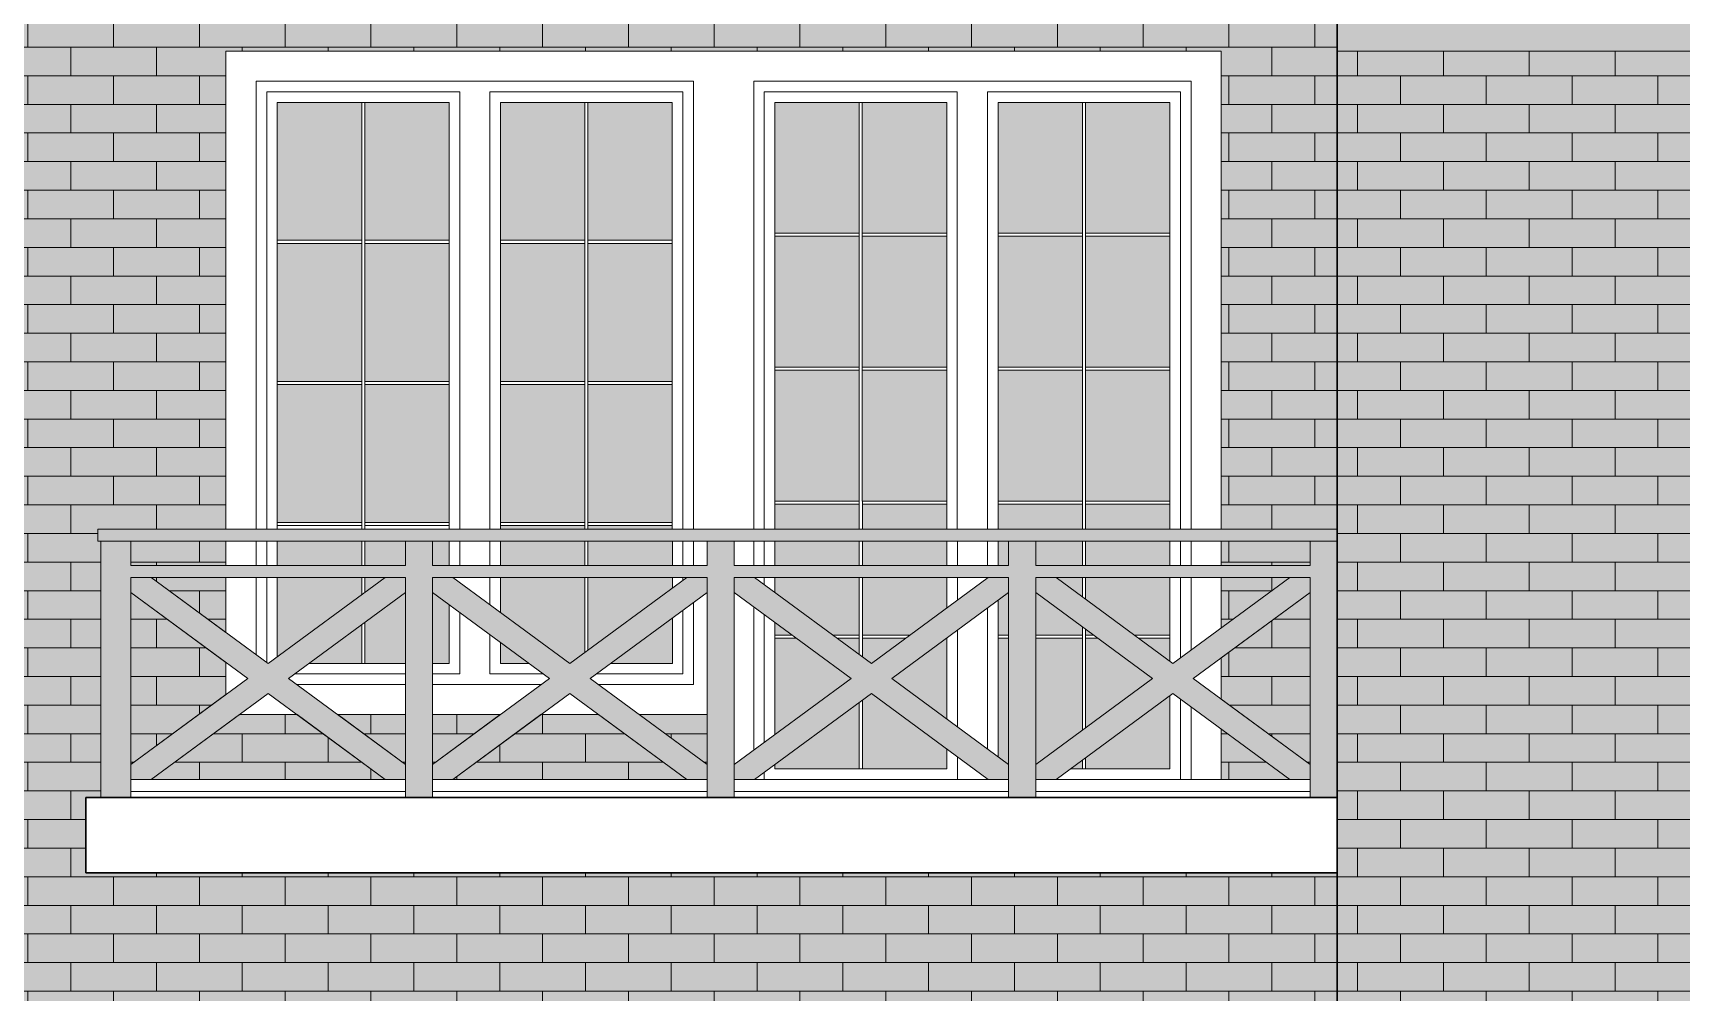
# Model space of a CAD drawing. Header units: millimetres. Extents: x -56498 to 234605, y -296269 to -29969.
# Drawn here: x 206834 to 212299, y -133061 to -129882 of the extents above; entities that cross this region are included whole.
import ezdxf

# ---------------------------------------------------------------- set-up
doc = ezdxf.new("R2010")
doc.units = ezdxf.units.MM
doc.header["$LTSCALE"] = 100
for name, color, linetype, lineweight in [('0.3', 7, 'Continuous', 30), ('Тонкі 0.18', 142, 'Continuous', 18), ('Штрихування 0.09', 253, 'Continuous', 9)]:
    doc.layers.add(name, color=color, linetype=linetype, lineweight=lineweight)

msp = doc.modelspace()

# ---------------------------------------------------------------- hatches: boundary and pattern name
at = {"layer": 'Тонкі 0.18', "ltscale": 0.75, "true_color": 0xf4ebd8}
h = msp.add_hatch(color=254, dxfattribs=at)
h.paths.add_polyline_path([(207474.228, -131566.621), (207159.229, -131566.621), (207159.229, -131646.609), (207474.228, -131646.609)], flags=17)
h.paths.add_polyline_path([(207474.228, -131686.603), (207226.686, -131686.603), (207474.228, -131868.864)], flags=17)
h.paths.add_polyline_path([(207474.228, -131968.211), (207159.229, -131736.276), (207159.229, -132306.922), (207474.228, -132074.987)], flags=17)
h.paths.add_polyline_path([(207709.758, -132141.619), (207518.731, -132141.619), (207226.686, -132356.595), (208001.803, -132356.595)], flags=17)
h.paths.add_polyline_path([(208069.26, -132141.619), (207844.696, -132141.619), (208069.26, -132306.922)], flags=17)
h.paths.add_polyline_path([(208383.792, -132141.619), (208159.228, -132141.619), (208159.228, -132306.922)], flags=17)
h.paths.add_polyline_path([(208709.757, -132141.619), (208518.73, -132141.619), (208226.685, -132356.595), (209001.803, -132356.595)], flags=17)
h.paths.add_polyline_path([(209069.26, -132141.619), (208844.696, -132141.619), (209069.26, -132306.922)], flags=17)
h.paths.add_polyline_path([(207474.153, -129941.65), (209124.186, -129941.65), (210774.143, -129941.65), (210774.143, -131041.634), (211159.151, -131041.634), (211159.151, -129941.65), (211159.151, -129821.593), (211159.151, -128911.636), (211159.151, -128898.636), (210559.166, -129601.814), (210559.127, -129601.78), (210480.154, -129694.333), (203659.171, -129694.333), (203659.171, -131041.634), (205009.166, -131041.634), (205009.166, -129941.65), (206659.191, -129941.65), (206659.191, -131041.634), (207474.153, -131041.634)])
h.paths.add_polyline_path([(207474.153, -131041.634), (206659.191, -131041.634), (206659.191, -132141.619), (205009.166, -132141.619), (205009.166, -131041.634), (203659.171, -131041.634), (203659.171, -133966.634), (205009.166, -133966.634), (205009.166, -133141.618), (206659.191, -133141.618), (206659.191, -133966.634), (207474.153, -133966.634), (207474.153, -133141.618), (210774.143, -133141.618), (210774.143, -133966.634), (211159.151, -133966.634), (211159.151, -132666.595), (207009.206, -132666.595), (207009.206, -132416.598), (207059.206, -132416.598), (207059.206, -131566.621), (207049.226, -131566.621), (207049.226, -131526.627), (207474.153, -131526.627)])
h.paths.add_polyline_path([(211159.151, -133966.634), (210774.143, -133966.634), (210774.143, -134791.651), (207474.153, -134791.651), (207474.153, -133966.634), (206659.191, -133966.634), (206659.191, -134791.576), (206659.191, -134791.651), (205009.166, -134791.651), (205009.166, -133966.634), (203659.171, -133966.634), (203659.171, -135646.592), (211159.151, -135646.592)])
h.paths.add_polyline_path([(211159.151, -131041.634), (210774.143, -131041.634), (210774.143, -131526.627), (211159.151, -131526.627)])
h.paths.add_polyline_path([(211069.258, -131566.621), (210774.218, -131566.621), (210774.218, -131646.609), (211069.258, -131646.609)], flags=17)
h.paths.add_polyline_path([(211001.801, -131686.603), (210774.218, -131686.603), (210774.218, -131854.172)], flags=17)
h.paths.add_polyline_path([(211069.258, -131736.276), (210774.218, -131953.515), (210774.218, -132089.741), (211069.258, -132306.922)], flags=17)
h.paths.add_polyline_path([(210774.218, -132189.07), (210774.218, -132356.595), (211001.801, -132356.595)], flags=17)
h = msp.add_hatch(color=254, dxfattribs=at)
h.paths.add_polyline_path([(217689.124, -129001.829), (217364.445, -129366.652), (217689.124, -129731.4)])
h.paths.add_polyline_path([(217608.836, -128911.636), (216959.478, -128911.636), (217284.157, -129276.384)])
h.paths.add_polyline_path([(216879.115, -129001.829), (216879.115, -129731.4), (217203.794, -129366.652)])
h.paths.add_polyline_path([(217284.157, -129456.845), (216959.478, -129821.593), (217608.836, -129821.593)])
h.paths.add_polyline_path([(216759.133, -128911.636), (216029.111, -128911.636), (216029.111, -129821.593), (216759.133, -129821.593)])
h.paths.add_polyline_path([(215909.129, -128991.024), (215475.799, -129366.652), (215909.129, -129742.205)])
h.paths.add_polyline_path([(215384.18, -129446.04), (214950.775, -129821.593), (215817.511, -129821.593)])
h.paths.add_polyline_path([(214859.156, -128991.024), (214859.156, -129742.205), (215292.562, -129366.652)])
h.paths.add_polyline_path([(215817.511, -128911.636), (214950.775, -128911.636), (215384.18, -129287.189)])
h.paths.add_polyline_path([(214739.174, -128911.636), (214229.158, -128911.636), (214229.158, -129821.593), (214739.174, -129821.593)])
h.paths.add_polyline_path([(214109.176, -128991.024), (213675.77, -129366.652), (214109.176, -129742.205)])
h.paths.add_polyline_path([(214017.557, -128911.636), (213150.746, -128911.636), (213584.152, -129287.189)])
h.paths.add_polyline_path([(213492.533, -129366.652), (213059.127, -128991.024), (213059.127, -129742.205)])
h.paths.add_polyline_path([(213584.152, -129446.04), (213150.746, -129821.593), (214017.557, -129821.593)])
h.paths.add_polyline_path([(212939.146, -128911.636), (212209.124, -128911.636), (212209.124, -129821.593), (212939.146, -129821.593)])
h.paths.add_polyline_path([(212089.142, -129001.829), (211764.463, -129366.652), (212089.142, -129731.4)])
h.paths.add_polyline_path([(212008.854, -128911.636), (211359.496, -128911.636), (211684.175, -129276.384)])
h.paths.add_polyline_path([(211279.133, -129001.829), (211279.133, -129731.4), (211603.812, -129366.652)])
h.paths.add_polyline_path([(211684.175, -129456.845), (211359.496, -129821.593), (212008.854, -129821.593)])
h.paths.add_polyline_path([(214859.156, -129941.65), (214109.176, -129941.65), (214109.176, -131041.634), (214859.156, -131041.634)])
h.paths.add_polyline_path([(214859.156, -131041.634), (214109.176, -131041.634), (214109.176, -132141.619), (212459.143, -132141.619), (212459.143, -131041.634), (211159.151, -131041.634), (211159.151, -133966.634), (212459.143, -133966.634), (212459.143, -133141.618), (214109.176, -133141.618), (214109.176, -133966.634), (214859.156, -133966.634), (214859.156, -133141.618), (216509.114, -133141.618), (216509.114, -133966.634), (217809.181, -133966.634), (217809.181, -131041.634), (216509.114, -131041.634), (216509.114, -132141.619), (214859.156, -132141.619)])
h.paths.add_polyline_path([(217809.181, -129941.65), (216509.114, -129941.65), (216509.114, -131041.634), (217809.181, -131041.634)])
h.paths.add_polyline_path([(212459.143, -129941.65), (211159.151, -129941.65), (211159.151, -131041.634), (212459.143, -131041.634)])
h.paths.add_polyline_path([(217809.181, -133966.634), (216509.114, -133966.634), (216509.114, -134791.651), (214859.156, -134791.651), (214859.156, -133966.634), (214109.176, -133966.634), (214109.176, -134791.576), (214109.176, -134791.651), (212459.143, -134791.651), (212459.143, -133966.634), (211159.151, -133966.634), (211159.151, -135646.592), (217809.181, -135646.592)])
at = {"layer": 'Тонкі 0.18'}
msp.add_hatch(color=256, dxfattribs=at).paths.add_polyline_path([(209864.262, -131887.248), (209863.662, -131887.623), (209864.262, -131887.623), (209864.262, -131887.248)], flags=0)
at = {"layer": 'Штрихування 0.09', "true_color": 0xa64517}
h = msp.add_hatch(color=34, dxfattribs=at)
h.paths.add_polyline_path([(214229.158, -128911.636), (214109.176, -128911.636), (214109.176, -129821.593), (214229.158, -129821.593)])
h.paths.add_polyline_path([(215909.129, -128991.024), (215909.129, -128911.636), (215817.511, -128911.636), (215384.18, -129287.189), (214950.775, -128911.636), (214859.156, -128911.636), (214859.156, -128991.024), (215292.562, -129366.652), (214859.156, -129742.205), (214859.156, -129821.593), (214950.775, -129821.593), (215384.18, -129446.04), (215817.511, -129821.593), (215909.129, -129821.593), (215909.129, -129742.205), (215475.799, -129366.652)])
h.paths.add_polyline_path([(217689.124, -129001.829), (217689.124, -128911.636), (217608.836, -128911.636), (217284.157, -129276.384), (216959.478, -128911.636), (216879.115, -128911.636), (216879.115, -129001.829), (217203.794, -129366.652), (216879.115, -129731.4), (216879.115, -129821.593), (216959.478, -129821.593), (217284.157, -129456.845), (217608.836, -129821.593), (217689.124, -129821.593), (217689.124, -129731.4), (217364.445, -129366.652)])
h.paths.add_polyline_path([(213059.127, -128991.024), (213059.127, -128911.636), (212939.146, -128911.636), (212939.146, -129821.593), (213059.127, -129821.593)])
h.paths.add_polyline_path([(212209.124, -128911.636), (212089.142, -128911.636), (212089.142, -129821.593), (212209.124, -129821.593)])
h.paths.add_polyline_path([(211279.133, -128911.636), (211159.151, -128911.636), (211159.151, -129821.593), (211279.133, -129821.593)])
h.paths.add_polyline_path([(214109.176, -128991.024), (214109.176, -128911.636), (214017.557, -128911.636), (213584.152, -129287.189), (213150.746, -128911.636), (213059.127, -128911.636), (213059.127, -128991.024), (213492.533, -129366.652), (213059.127, -129742.205), (213059.127, -129821.593), (213150.746, -129821.593), (213584.152, -129446.04), (214017.557, -129821.593), (214109.176, -129821.593), (214109.176, -129742.205), (213675.77, -129366.652)])
h.paths.add_polyline_path([(212089.142, -129001.829), (212089.142, -128911.636), (212008.854, -128911.636), (211684.175, -129276.384), (211359.496, -128911.636), (211279.133, -128911.636), (211279.133, -129001.829), (211603.812, -129366.652), (211279.133, -129731.4), (211279.133, -129821.593), (211359.496, -129821.593), (211684.175, -129456.845), (212008.854, -129821.593), (212089.142, -129821.593), (212089.142, -129731.4), (211764.463, -129366.652)])
h.paths.add_polyline_path([(217809.106, -129821.593), (211159.151, -129821.593), (211159.151, -129941.65), (217809.106, -129941.65)])
h.paths.add_polyline_path([(214859.156, -128991.024), (214859.156, -128911.636), (214739.174, -128911.636), (214739.174, -129821.593), (214859.156, -129821.593)])
h.paths.add_polyline_path([(216029.111, -128911.636), (215909.129, -128911.636), (215909.129, -129821.593), (216029.111, -129821.593)])
h.paths.add_polyline_path([(216879.115, -129001.829), (216879.115, -128911.636), (216759.133, -128911.636), (216759.133, -129821.593), (216879.115, -129821.593)])
h.paths.add_polyline_path([(217809.181, -128911.636), (217689.124, -128911.636), (217689.124, -129731.4), (217689.124, -129821.593), (217809.181, -129821.593)])
h.paths.add_polyline_path([(211159.151, -128898.58), (211250.433, -128791.654), (217717.863, -128791.654), (217809.181, -128898.58), (217809.181, -128911.636), (211159.151, -128911.636)])
at = {"layer": 'Штрихування 0.09', "ltscale": 0.75}
h = msp.add_hatch(dxfattribs=at)
h.set_pattern_fill('AR-BRSTD', color=256, scale=1.4, style=0)
h.paths.add_polyline_path([(207474.228, -131566.621), (207159.229, -131566.621), (207159.229, -131646.609), (207474.228, -131646.609)], flags=17)
h.paths.add_polyline_path([(207474.228, -131686.603), (207226.686, -131686.603), (207474.228, -131868.864)], flags=17)
h.paths.add_polyline_path([(207474.228, -131968.211), (207159.229, -131736.276), (207159.229, -132306.922), (207474.228, -132074.987)], flags=17)
h.paths.add_polyline_path([(207709.758, -132141.619), (207518.731, -132141.619), (207226.686, -132356.595), (208001.803, -132356.595)], flags=17)
h.paths.add_polyline_path([(208069.26, -132141.619), (207844.696, -132141.619), (208069.26, -132306.922)], flags=17)
h.paths.add_polyline_path([(208383.792, -132141.619), (208159.228, -132141.619), (208159.228, -132306.922)], flags=17)
h.paths.add_polyline_path([(208709.757, -132141.619), (208518.73, -132141.619), (208226.685, -132356.595), (209001.803, -132356.595)], flags=17)
h.paths.add_polyline_path([(209069.26, -132141.619), (208844.696, -132141.619), (209069.26, -132306.922)], flags=17)
h.paths.add_polyline_path([(207474.153, -129941.65), (209124.186, -129941.65), (210774.143, -129941.65), (210774.143, -131041.634), (211159.151, -131041.634), (211159.151, -129941.65), (211159.151, -129821.593), (211159.151, -128911.636), (211159.151, -128898.636), (210559.166, -129601.814), (210559.127, -129601.78), (210480.154, -129694.333), (203659.171, -129694.333), (203659.171, -131041.634), (205009.166, -131041.634), (205009.166, -129941.65), (206659.191, -129941.65), (206659.191, -131041.634), (207474.153, -131041.634)])
h.paths.add_polyline_path([(207474.153, -131041.634), (206659.191, -131041.634), (206659.191, -132141.619), (205009.166, -132141.619), (205009.166, -131041.634), (203659.171, -131041.634), (203659.171, -133966.634), (205009.166, -133966.634), (205009.166, -133141.618), (206659.191, -133141.618), (206659.191, -133966.634), (207474.153, -133966.634), (207474.153, -133141.618), (210774.143, -133141.618), (210774.143, -133966.634), (211159.151, -133966.634), (211159.151, -132666.595), (207009.206, -132666.595), (207009.206, -132416.598), (207059.206, -132416.598), (207059.206, -131566.621), (207049.226, -131566.621), (207049.226, -131526.627), (207474.153, -131526.627)])
h.paths.add_polyline_path([(211159.151, -133966.634), (210774.143, -133966.634), (210774.143, -134791.651), (207474.153, -134791.651), (207474.153, -133966.634), (206659.191, -133966.634), (206659.191, -134791.576), (206659.191, -134791.651), (205009.166, -134791.651), (205009.166, -133966.634), (203659.171, -133966.634), (203659.171, -135646.592), (211159.151, -135646.592)])
h.paths.add_polyline_path([(211159.151, -131041.634), (210774.143, -131041.634), (210774.143, -131526.627), (211159.151, -131526.627)])
h.paths.add_polyline_path([(211069.258, -131566.621), (210774.218, -131566.621), (210774.218, -131646.609), (211069.258, -131646.609)], flags=17)
h.paths.add_polyline_path([(211001.801, -131686.603), (210774.218, -131686.603), (210774.218, -131854.172)], flags=17)
h.paths.add_polyline_path([(211069.258, -131736.276), (210774.218, -131953.515), (210774.218, -132089.741), (211069.258, -132306.922)], flags=17)
h.paths.add_polyline_path([(210774.218, -132189.07), (210774.218, -132356.595), (211001.801, -132356.595)], flags=17)
h = msp.add_hatch(dxfattribs=at)
h.set_pattern_fill('AR-BRSTD', color=256, scale=1.4, style=0)
h.paths.add_polyline_path([(217689.124, -129001.829), (217364.445, -129366.652), (217689.124, -129731.4)])
h.paths.add_polyline_path([(217608.836, -128911.636), (216959.478, -128911.636), (217284.157, -129276.384)])
h.paths.add_polyline_path([(216879.115, -129001.829), (216879.115, -129731.4), (217203.794, -129366.652)])
h.paths.add_polyline_path([(217284.157, -129456.845), (216959.478, -129821.593), (217608.836, -129821.593)])
h.paths.add_polyline_path([(216759.133, -128911.636), (216029.111, -128911.636), (216029.111, -129821.593), (216759.133, -129821.593)])
h.paths.add_polyline_path([(215909.129, -128991.024), (215475.799, -129366.652), (215909.129, -129742.205)])
h.paths.add_polyline_path([(215384.18, -129446.04), (214950.775, -129821.593), (215817.511, -129821.593)])
h.paths.add_polyline_path([(214859.156, -128991.024), (214859.156, -129742.205), (215292.562, -129366.652)])
h.paths.add_polyline_path([(215817.511, -128911.636), (214950.775, -128911.636), (215384.18, -129287.189)])
h.paths.add_polyline_path([(214739.174, -128911.636), (214229.158, -128911.636), (214229.158, -129821.593), (214739.174, -129821.593)])
h.paths.add_polyline_path([(214109.176, -128991.024), (213675.77, -129366.652), (214109.176, -129742.205)])
h.paths.add_polyline_path([(214017.557, -128911.636), (213150.746, -128911.636), (213584.152, -129287.189)])
h.paths.add_polyline_path([(213492.533, -129366.652), (213059.127, -128991.024), (213059.127, -129742.205)])
h.paths.add_polyline_path([(213584.152, -129446.04), (213150.746, -129821.593), (214017.557, -129821.593)])
h.paths.add_polyline_path([(212939.146, -128911.636), (212209.124, -128911.636), (212209.124, -129821.593), (212939.146, -129821.593)])
h.paths.add_polyline_path([(212089.142, -129001.829), (211764.463, -129366.652), (212089.142, -129731.4)])
h.paths.add_polyline_path([(212008.854, -128911.636), (211359.496, -128911.636), (211684.175, -129276.384)])
h.paths.add_polyline_path([(211279.133, -129001.829), (211279.133, -129731.4), (211603.812, -129366.652)])
h.paths.add_polyline_path([(211684.175, -129456.845), (211359.496, -129821.593), (212008.854, -129821.593)])
h.paths.add_polyline_path([(214859.156, -129941.65), (214109.176, -129941.65), (214109.176, -131041.634), (214859.156, -131041.634)])
h.paths.add_polyline_path([(214859.156, -131041.634), (214109.176, -131041.634), (214109.176, -132141.619), (212459.143, -132141.619), (212459.143, -131041.634), (211159.151, -131041.634), (211159.151, -133966.634), (212459.143, -133966.634), (212459.143, -133141.618), (214109.176, -133141.618), (214109.176, -133966.634), (214859.156, -133966.634), (214859.156, -133141.618), (216509.114, -133141.618), (216509.114, -133966.634), (217809.181, -133966.634), (217809.181, -131041.634), (216509.114, -131041.634), (216509.114, -132141.619), (214859.156, -132141.619)])
h.paths.add_polyline_path([(217809.181, -129941.65), (216509.114, -129941.65), (216509.114, -131041.634), (217809.181, -131041.634)])
h.paths.add_polyline_path([(212459.143, -129941.65), (211159.151, -129941.65), (211159.151, -131041.634), (212459.143, -131041.634)])
h.paths.add_polyline_path([(217809.181, -133966.634), (216509.114, -133966.634), (216509.114, -134791.651), (214859.156, -134791.651), (214859.156, -133966.634), (214109.176, -133966.634), (214109.176, -134791.576), (214109.176, -134791.651), (212459.143, -134791.651), (212459.143, -133966.634), (211159.151, -133966.634), (211159.151, -135646.592), (217809.181, -135646.592)])
at = {"layer": 'Штрихування 0.09'}
h = msp.add_hatch(color=7, dxfattribs=at)
h.set_gradient(color1=(209, 255, 255), color2=(250, 255, 255), one_color=1, tint=0.99)
h.paths.add_polyline_path([(207644.256, -130111.605), (207924.214, -130111.605), (207924.214, -130569.097), (207644.256, -130569.097)])
h.paths.add_polyline_path([(207934.269, -130111.605), (208214.227, -130111.605), (208214.227, -130569.097), (207934.269, -130569.097)])
h.paths.add_polyline_path([(207934.269, -130579.152), (208214.227, -130579.152), (208214.227, -131036.644), (207934.269, -131036.644)])
h.paths.add_polyline_path([(207644.256, -130579.152), (207924.214, -130579.152), (207924.214, -131036.644), (207644.256, -131036.644)])
h.paths.add_polyline_path([(207644.256, -131046.624), (207924.214, -131046.624), (207924.214, -131504.116), (207644.256, -131504.116)])
h.paths.add_polyline_path([(207934.269, -131046.624), (208214.227, -131046.624), (208214.227, -131504.116), (207934.269, -131504.116)])
h.paths.add_polyline_path([(207924.214, -131843.072), (207924.214, -131971.588), (207749.672, -131971.588)])
h.paths.add_polyline_path([(207934.269, -131835.669), (208069.258, -131736.276), (208069.258, -131971.588), (207934.269, -131971.588)])
h.paths.add_polyline_path([(208159.226, -131736.276), (208214.227, -131776.774), (208214.227, -131971.588), (208159.226, -131971.588)])
h.paths.add_polyline_path([(208159.226, -131566.621), (208214.227, -131566.621), (208214.227, -131646.609), (208159.226, -131646.609)])
h.paths.add_polyline_path([(207934.269, -131566.621), (208069.258, -131566.621), (208069.258, -131646.609), (207934.269, -131646.609)])
h.paths.add_polyline_path([(207934.269, -131686.603), (208001.801, -131686.603), (207934.269, -131736.327)])
h.paths.add_polyline_path([(207644.256, -131566.621), (207924.214, -131566.621), (207924.214, -131646.609), (207644.256, -131646.609)])
h.paths.add_polyline_path([(207644.256, -131686.603), (207924.214, -131686.603), (207924.214, -131743.73), (207644.256, -131949.863)])
h.paths.add_polyline_path([(208384.257, -131901.968), (208478.811, -131971.588), (208384.257, -131971.588)])
h.paths.add_polyline_path([(208384.257, -131686.603), (208664.215, -131686.603), (208664.215, -131935.167), (208614.751, -131971.588), (208613.732, -131971.588), (208384.257, -131802.625)])
h.paths.add_polyline_path([(208674.27, -131686.603), (208954.228, -131686.603), (208954.228, -131721.63), (208674.27, -131927.764)])
h.paths.add_polyline_path([(208954.228, -131820.973), (208954.228, -131971.588), (208749.671, -131971.588)])
h.paths.add_polyline_path([(208674.27, -131566.621), (208954.228, -131566.621), (208954.228, -131646.609), (208674.27, -131646.609)])
h.paths.add_polyline_path([(208384.257, -131566.621), (208664.215, -131566.621), (208664.215, -131646.609), (208384.257, -131646.609)])
h.paths.add_polyline_path([(208384.257, -131514.096), (208664.215, -131514.096), (208664.215, -131526.627), (208384.257, -131526.627)])
h.paths.add_polyline_path([(208674.27, -131514.096), (208954.228, -131514.096), (208954.228, -131526.627), (208674.27, -131526.627)])
h.paths.add_polyline_path([(208384.257, -131046.624), (208664.215, -131046.624), (208664.215, -131504.116), (208384.257, -131504.116)])
h.paths.add_polyline_path([(208674.27, -131046.624), (208954.228, -131046.624), (208954.228, -131504.116), (208674.27, -131504.116)])
h.paths.add_polyline_path([(208674.27, -130579.152), (208954.228, -130579.152), (208954.228, -131036.644), (208674.27, -131036.644)])
h.paths.add_polyline_path([(208384.257, -130579.152), (208664.215, -130579.152), (208664.215, -131036.644), (208384.257, -131036.644)])
h.paths.add_polyline_path([(208384.257, -130111.605), (208664.215, -130111.605), (208664.215, -130569.097), (208384.257, -130569.097)])
h.paths.add_polyline_path([(208674.27, -130111.605), (208954.228, -130111.605), (208954.228, -130569.097), (208674.27, -130569.097)])
h = msp.add_hatch(color=7, dxfattribs=at)
h.set_gradient(color1=(209, 255, 255), color2=(250, 255, 255), one_color=1, tint=0.99)
h.paths.add_polyline_path([(209294.214, -131566.621), (209574.247, -131566.621), (209574.247, -131646.609), (209294.214, -131646.609)])
h.paths.add_polyline_path([(209584.227, -131566.621), (209864.259, -131566.621), (209864.259, -131646.609), (209584.227, -131646.609)])
h.paths.add_polyline_path([(210159.224, -131736.276), (210314.248, -131850.42), (210314.248, -131877.643), (210159.224, -131877.643)])
h.paths.add_polyline_path([(210324.228, -131857.768), (210351.22, -131877.643), (210324.228, -131877.643)])
h.paths.add_polyline_path([(209294.214, -130111.605), (209574.247, -130111.605), (209574.247, -130545.611), (209294.214, -130545.611)])
h.paths.add_polyline_path([(209584.227, -130111.605), (209864.259, -130111.605), (209864.259, -130545.611), (209584.227, -130545.611)])
h.paths.add_polyline_path([(209584.227, -130555.591), (209864.259, -130555.591), (209864.259, -130989.597), (209584.227, -130989.597)])
h.paths.add_polyline_path([(209294.214, -130555.591), (209574.247, -130555.591), (209574.247, -130989.597), (209294.214, -130989.597)])
h.paths.add_polyline_path([(209584.227, -130999.652), (209864.259, -130999.652), (209864.259, -131433.583), (209584.227, -131433.583)])
h.paths.add_polyline_path([(209294.214, -130999.652), (209574.247, -130999.652), (209574.247, -131433.583), (209294.214, -131433.583)])
h.paths.add_polyline_path([(209584.227, -131443.637), (209864.259, -131443.637), (209864.259, -131526.627), (209584.227, -131526.627)])
h.paths.add_polyline_path([(209294.214, -131443.637), (209574.247, -131443.637), (209574.247, -131526.627), (209294.214, -131526.627)])
h.paths.add_polyline_path([(209294.214, -131887.623), (209364.775, -131887.623), (209546.784, -132021.637), (209294.214, -132207.555)])
h.paths.add_polyline_path([(209574.247, -132100.75), (209574.247, -132321.629), (209294.214, -132321.629), (209294.214, -132306.885)])
h.paths.add_polyline_path([(209584.227, -132093.404), (209614.241, -132071.31), (209864.259, -132255.351), (209864.259, -132321.629), (209584.227, -132321.629)])
h.paths.add_polyline_path([(209863.707, -131887.623), (209864.259, -131887.623), (209864.259, -132156.022), (209681.698, -132021.637)])
h.paths.add_polyline_path([(209584.227, -131887.623), (209728.786, -131887.623), (209614.241, -131971.963), (209584.227, -131949.863)])
h.paths.add_polyline_path([(209499.695, -131887.623), (209574.247, -131887.623), (209574.247, -131942.515)])
h.paths.add_polyline_path([(209294.214, -131736.327), (209294.214, -131686.603), (209574.247, -131686.603), (209574.247, -131877.643), (209486.142, -131877.643)])
h.paths.add_polyline_path([(209584.227, -131686.603), (209864.259, -131686.603), (209864.259, -131787.874), (209742.34, -131877.643), (209584.227, -131877.643)])
h.paths.add_polyline_path([(209294.214, -131835.669), (209351.221, -131877.643), (209294.214, -131877.643)])
h.paths.add_polyline_path([(210034.215, -131887.623), (210069.257, -131887.623), (210069.257, -132306.922), (210034.215, -132281.127)])
h.paths.add_polyline_path([(210034.215, -131762.077), (210069.257, -131736.276), (210069.257, -131877.643), (210034.215, -131877.643)])
h.paths.add_polyline_path([(210034.215, -131566.621), (210069.257, -131566.621), (210069.257, -131646.609), (210034.215, -131646.609)])
h.paths.add_polyline_path([(210159.224, -131566.621), (210314.248, -131566.621), (210314.248, -131646.609), (210159.224, -131646.609)])
h.paths.add_polyline_path([(210226.681, -131686.603), (210314.248, -131686.603), (210314.248, -131751.078)])
h.paths.add_polyline_path([(210324.228, -131686.603), (210604.26, -131686.603), (210604.26, -131877.643), (210486.141, -131877.643), (210324.228, -131758.426)])
h.paths.add_polyline_path([(210324.228, -131566.621), (210604.26, -131566.621), (210604.26, -131646.609), (210324.228, -131646.609)])
h.paths.add_polyline_path([(210499.695, -131887.623), (210604.26, -131887.623), (210604.26, -131964.615)])
h.paths.add_polyline_path([(210324.228, -131887.623), (210364.774, -131887.623), (210546.783, -132021.637), (210324.228, -132185.462)])
h.paths.add_polyline_path([(210159.224, -131887.623), (210314.248, -131887.623), (210314.248, -132192.808), (210159.224, -132306.922)])
h.paths.add_polyline_path([(210604.26, -132078.656), (210604.26, -132321.629), (210324.228, -132321.629), (210324.228, -132284.791)])
h.paths.add_polyline_path([(210314.248, -132292.137), (210314.248, -132321.629), (210274.183, -132321.629)])
h.paths.add_polyline_path([(210034.215, -131443.637), (210314.248, -131443.637), (210314.248, -131526.627), (210034.215, -131526.627)])
h.paths.add_polyline_path([(210324.228, -131443.637), (210604.26, -131443.637), (210604.26, -131526.627), (210324.228, -131526.627)])
h.paths.add_polyline_path([(210324.228, -130999.652), (210604.26, -130999.652), (210604.26, -131433.583), (210324.228, -131433.583)])
h.paths.add_polyline_path([(210034.215, -130999.652), (210314.248, -130999.652), (210314.248, -131433.583), (210034.215, -131433.583)])
h.paths.add_polyline_path([(210034.215, -130555.591), (210314.248, -130555.591), (210314.248, -130989.597), (210034.215, -130989.597)])
h.paths.add_polyline_path([(210324.228, -130555.591), (210604.26, -130555.591), (210604.26, -130989.597), (210324.228, -130989.597)])
h.paths.add_polyline_path([(210324.228, -130111.605), (210604.26, -130111.605), (210604.26, -130545.611), (210324.228, -130545.611)])
h.paths.add_polyline_path([(210034.215, -130111.605), (210314.248, -130111.605), (210314.248, -130545.611), (210034.215, -130545.611)])
at = {"layer": 'Штрихування 0.09', "true_color": 0xa64517}
h = msp.add_hatch(color=34, dxfattribs=at)
h.paths.add_polyline_path([(210159.224, -131736.276), (210159.224, -131686.603), (210226.681, -131686.603), (210614.24, -131971.963), (211001.799, -131686.603), (211069.256, -131686.603), (211069.256, -131736.276), (210774.216, -131953.504), (210774.216, -131953.515), (210681.697, -132021.637), (210774.216, -132089.741), (210774.216, -132089.769), (211069.256, -132306.922), (211069.256, -132356.595), (211001.799, -132356.595), (210614.24, -132071.31), (210226.681, -132356.595), (210159.224, -132356.595), (210159.224, -132306.922), (210546.783, -132021.637)], flags=17)
h.paths.add_polyline_path([(209159.225, -131736.276), (209159.225, -131686.603), (209226.682, -131686.603), (209614.241, -131971.963), (210001.8, -131686.603), (210069.257, -131686.603), (210069.257, -131736.276), (209681.698, -132021.637), (210069.257, -132306.922), (210069.257, -132356.595), (210001.8, -132356.595), (209614.241, -132071.31), (209226.682, -132356.595), (209159.225, -132356.595), (209159.225, -132306.922), (209546.784, -132021.637)], flags=17)
h.paths.add_polyline_path([(207159.226, -131736.276), (207159.226, -131686.603), (207226.683, -131686.603), (207614.242, -131971.963), (208001.801, -131686.603), (208069.258, -131686.603), (208069.258, -131736.276), (207681.699, -132021.637), (207844.694, -132141.619), (207844.676, -132141.619), (208069.258, -132306.922), (208069.258, -132356.595), (208001.801, -132356.595), (207709.762, -132141.619), (207709.756, -132141.619), (207614.242, -132071.31), (207518.728, -132141.619), (207518.722, -132141.619), (207226.683, -132356.595), (207159.226, -132356.595), (207159.226, -132306.922), (207546.785, -132021.637)], flags=17)
h.paths.add_polyline_path([(208159.226, -131736.276), (208159.226, -131686.603), (208226.683, -131686.603), (208614.241, -131971.963), (209001.8, -131686.603), (209069.257, -131686.603), (209069.257, -131736.276), (208681.698, -132021.637), (208844.693, -132141.619), (208844.676, -132141.619), (209069.257, -132306.922), (209069.257, -132356.595), (209001.8, -132356.595), (208709.762, -132141.619), (208709.755, -132141.619), (208614.241, -132071.31), (208518.728, -132141.619), (208518.721, -132141.619), (208226.683, -132356.595), (208159.226, -132356.595), (208159.226, -132306.922), (208383.807, -132141.619), (208383.789, -132141.619), (208383.796, -132141.627), (208383.807, -132141.619), (208383.801, -132141.61), (208546.784, -132021.637)], flags=17)
h.paths.add_polyline_path([(207049.224, -131526.627), (211159.149, -131526.627), (211159.149, -131566.621), (207049.224, -131566.621)])
h.paths.add_polyline_path([(208069.258, -131566.621), (208159.226, -131566.621), (208159.226, -131646.609), (209069.257, -131646.609), (209069.257, -131566.621), (209159.225, -131566.621), (209159.225, -131646.609), (210069.257, -131646.609), (210069.257, -131566.621), (210159.224, -131566.621), (210159.224, -131646.609), (211069.256, -131646.609), (211069.256, -131566.621), (211159.149, -131566.621), (211159.149, -132416.598), (211069.256, -132416.598), (211069.256, -131686.603), (211001.799, -131686.603), (210159.224, -131686.603), (210159.224, -132416.598), (210069.257, -132416.598), (210069.257, -131686.603), (210001.8, -131686.603), (209159.225, -131686.603), (209159.225, -132416.598), (209069.257, -132416.598), (209069.257, -131686.603), (209001.8, -131686.603), (208159.226, -131686.603), (208159.226, -132416.598), (208069.258, -132416.598), (208069.258, -131686.603), (208001.801, -131686.603), (207159.226, -131686.603), (207159.226, -132416.598), (207059.204, -132416.598), (207059.204, -131566.621), (207159.226, -131566.621), (207159.226, -131646.609), (208069.258, -131646.609)])

# ---------------------------------------------------------------- linework, layer by layer
for p, q in [((211159.151, -129821.593), (211159.151, -129941.65)), ((211159.151, -136216.577), (211159.151, -132616.594))]:
    msp.add_line(p, q)
at = {"layer": '0.3'}
for p, q in [((211159.151, -131526.627), (211159.151, -128898.58)), ((211159.151, -129941.65), (211159.151, -136216.577)), ((211159.151, -136216.577), (211159.151, -129941.65)), ((207929.231, -132416.598), (207009.206, -132416.598)), ((207009.206, -132416.598), (211159.151, -132416.598)), ((207929.231, -132666.595), (207009.206, -132666.595)), ((207009.206, -132666.595), (211159.151, -132666.595))]:
    msp.add_line(p, q, dxfattribs=at)
at = {"layer": '0.3', "ltscale": 0.75}
msp.add_line((207009.206, -132416.598), (207009.206, -132666.595), dxfattribs=at)
at = {"layer": 'Тонкі 0.18'}
for p, q in [((207474.153, -131526.627), (207474.153, -129941.65)), ((207474.153, -129941.65), (210774.143, -129941.65)), ((207474.153, -131526.627), (207474.153, -129941.65)), ((207474.153, -129941.65), (209124.186, -129941.65)), ((210774.143, -129941.65), (209124.186, -129941.65)), ((210774.143, -129941.65), (210774.143, -131526.627)), ((210774.143, -131526.627), (210774.143, -129941.65)), ((212459.143, -129941.65), (211159.151, -129941.65)), ((211159.151, -129941.65), (217809.181, -129941.65)), ((207574.175, -130041.597), (207574.175, -131526.627)), ((209024.163, -130041.597), (207574.175, -130041.597)), ((209024.163, -131526.627), (209024.163, -130041.597)), ((209224.133, -131526.627), (209224.133, -130041.597)), ((209224.133, -130041.597), (210674.121, -130041.597)), ((210674.121, -130041.597), (210674.121, -131526.627)), ((207049.226, -131566.621), (207049.226, -131526.627)), ((207049.226, -131526.627), (207474.228, -131526.627)), ((211159.226, -131526.627), (207049.226, -131526.627)), ((207049.226, -131526.627), (207049.226, -131566.621)), ((210774.218, -131526.627), (211159.226, -131526.627)), ((207059.206, -131566.621), (207049.226, -131566.621)), ((207049.226, -131566.621), (211159.226, -131566.621)), ((207059.206, -131566.621), (207059.206, -132416.598)), ((207159.229, -131566.621), (207474.228, -131566.621)), ((207159.229, -131646.609), (207159.229, -131566.621)), ((207159.229, -131646.609), (207159.229, -131566.621)), ((207474.228, -131566.621), (207474.228, -131646.609)), ((207474.228, -131646.609), (207474.228, -131566.621)), ((207574.25, -131566.621), (207574.25, -131646.609)), ((208069.26, -131566.621), (208069.26, -131646.609)), ((208159.228, -131646.609), (208159.228, -131566.621)), ((209024.238, -131646.609), (209024.238, -131566.621)), ((209069.26, -131566.621), (209069.26, -131646.609)), ((209159.227, -131646.609), (209159.227, -131566.621)), ((209224.208, -131646.609), (209224.208, -131566.621)), ((210069.259, -131566.621), (210069.259, -131646.609)), ((210159.227, -131646.609), (210159.227, -131566.621)), ((210674.196, -131566.621), (210674.196, -131646.609)), ((210774.218, -131566.621), (211069.258, -131566.621)), ((210774.218, -131646.609), (210774.218, -131566.621)), ((210774.218, -131646.609), (210774.218, -131566.621)), ((211069.258, -131566.621), (211069.258, -131646.609)), ((211069.258, -131566.621), (211069.258, -131646.609)), ((207474.228, -131646.609), (207159.229, -131646.609)), ((208069.26, -131646.609), (207159.229, -131646.609)), ((207159.229, -132416.598), (207159.229, -131686.603)), ((207159.229, -131686.603), (208001.803, -131686.603)), ((207226.686, -131686.603), (207474.228, -131868.864)), ((207474.228, -131686.603), (207226.686, -131686.603)), ((207614.244, -131971.963), (207226.686, -131686.603)), ((207474.228, -131868.864), (207474.228, -131686.603)), ((207474.228, -131868.864), (207474.228, -131686.603)), ((207574.25, -131686.603), (207574.25, -131942.474)), ((208001.803, -131686.603), (207614.244, -131971.963)), ((208001.803, -131686.603), (208069.26, -131686.603)), ((208069.26, -131686.603), (208069.26, -132416.598)), ((209069.26, -131646.609), (208159.228, -131646.609)), ((208159.228, -132416.598), (208159.228, -131686.603)), ((208159.228, -131686.603), (209001.803, -131686.603)), ((208614.244, -131971.963), (208226.685, -131686.603)), ((209001.803, -131686.603), (208614.244, -131971.963)), ((209001.803, -131686.603), (209069.26, -131686.603)), ((209069.26, -131686.603), (209069.26, -132416.598)), ((210069.259, -131646.609), (209159.227, -131646.609)), ((209159.227, -132416.598), (209159.227, -131686.603)), ((209159.227, -131686.603), (210001.802, -131686.603)), ((209614.243, -131971.963), (209226.684, -131686.603)), ((210001.802, -131686.603), (209614.243, -131971.963)), ((209899.228, -131762.088), (209899.228, -131686.603)), ((209999.251, -131686.603), (209999.251, -131688.479)), ((210001.802, -131686.603), (210069.259, -131686.603)), ((210069.259, -131686.603), (210069.259, -132416.598)), ((211069.258, -131646.609), (210159.227, -131646.609)), ((210159.227, -132416.598), (210159.227, -131686.603)), ((210159.227, -131686.603), (211001.801, -131686.603)), ((210614.243, -131971.963), (210226.684, -131686.603)), ((211001.801, -131686.603), (210614.243, -131971.963)), ((210674.196, -131686.603), (210674.196, -131927.767)), ((211069.258, -131646.609), (210774.218, -131646.609)), ((211001.801, -131686.603), (210774.218, -131686.603)), ((210774.218, -131686.603), (210774.218, -131854.157)), ((210774.218, -131854.157), (210774.218, -131686.603)), ((211001.801, -131686.603), (211069.258, -131686.603)), ((211069.258, -131686.603), (211069.258, -132416.598)), ((207474.228, -131968.211), (207159.229, -131736.276)), ((207159.229, -131736.276), (207159.229, -132306.922)), ((207159.229, -131736.276), (207546.787, -132021.637)), ((207681.701, -132021.637), (208069.26, -131736.276)), ((208159.228, -131736.276), (208546.787, -132021.637)), ((208681.701, -132021.637), (209069.26, -131736.276)), ((209159.227, -131736.276), (209546.786, -132021.637)), ((209681.7, -132021.637), (210069.259, -131736.276)), ((210159.227, -131736.276), (210546.786, -132021.637)), ((210681.7, -132021.637), (211069.258, -131736.276)), ((211069.258, -131736.276), (210774.218, -131953.504)), ((211069.258, -132306.922), (211069.258, -131736.276)), ((209024.238, -132041.596), (209024.238, -131769.442)), ((209224.208, -132259.124), (209224.208, -131784.149)), ((209999.251, -131787.826), (209999.251, -132255.372)), ((209899.228, -132181.763), (209899.228, -131861.436)), ((209863.737, -131887.623), (209864.262, -131887.623)), ((207474.228, -132074.987), (207474.228, -131968.211)), ((207474.228, -132074.987), (207474.228, -131968.211)), ((210774.218, -131953.504), (210774.218, -132089.769)), ((210774.218, -132089.769), (210774.218, -131953.504)), ((207546.787, -132021.637), (207159.229, -132306.922)), ((208069.26, -132306.922), (207681.701, -132021.637)), ((208546.787, -132021.637), (208159.228, -132306.922)), ((208613.794, -131971.588), (208614.694, -131971.588)), ((209069.26, -132306.922), (208681.701, -132021.637)), ((209546.786, -132021.637), (209159.227, -132306.922)), ((210069.259, -132306.922), (209681.7, -132021.637)), ((210546.786, -132021.637), (210159.227, -132306.922)), ((211069.258, -132306.922), (210681.7, -132021.637)), ((207159.229, -132306.922), (207474.228, -132074.987)), ((207226.686, -132356.595), (207614.244, -132071.31)), ((207614.244, -132071.31), (208001.803, -132356.595)), ((207708.864, -132041.596), (208069.26, -132041.596)), ((208159.228, -132041.596), (208519.624, -132041.596)), ((208226.685, -132356.595), (208614.244, -132071.31)), ((208614.244, -132071.31), (209001.803, -132356.595)), ((208708.864, -132041.596), (209024.238, -132041.596)), ((209226.684, -132356.595), (209614.243, -132071.31)), ((209614.243, -132071.31), (210001.802, -132356.595)), ((210226.684, -132356.595), (210614.243, -132071.31)), ((210614.243, -132071.31), (211001.801, -132356.595)), ((210674.196, -132115.431), (210674.196, -132356.595)), ((210774.218, -132089.769), (211069.258, -132306.922)), ((207518.724, -132141.619), (207226.686, -132356.595)), ((207709.765, -132141.619), (207518.724, -132141.619)), ((207709.765, -132141.619), (207518.724, -132141.619)), ((208001.803, -132356.595), (207709.765, -132141.619)), ((208069.26, -132141.619), (207844.679, -132141.619)), ((207844.679, -132141.619), (208069.26, -132306.922)), ((208069.26, -132141.619), (207844.679, -132141.619)), ((208069.26, -132306.922), (208069.26, -132141.619)), ((208383.809, -132141.619), (208159.228, -132141.619)), ((208159.228, -132141.619), (208159.228, -132306.922)), ((208159.228, -132306.922), (208383.809, -132141.619)), ((208383.809, -132141.619), (208159.228, -132141.619)), ((208518.723, -132141.619), (208226.685, -132356.595)), ((208709.764, -132141.619), (208518.723, -132141.619)), ((208709.764, -132141.619), (208518.723, -132141.619)), ((209001.803, -132356.595), (208709.764, -132141.619)), ((208844.678, -132141.619), (209069.26, -132306.922)), ((209069.26, -132141.619), (208844.678, -132141.619)), ((209069.26, -132141.619), (208844.678, -132141.619)), ((209069.26, -132306.922), (209069.26, -132141.619)), ((210774.218, -132189.116), (210774.218, -132356.595)), ((210774.218, -132356.595), (210774.218, -132189.116)), ((209899.228, -132356.595), (209899.228, -132281.11)), ((209259.25, -132332.659), (209259.25, -132356.595)), ((208069.26, -132356.595), (207159.229, -132356.595)), ((207159.229, -132396.589), (208069.26, -132396.589)), ((207159.229, -132416.598), (207159.229, -132396.589)), ((207159.229, -132396.589), (208069.26, -132396.589)), ((207226.686, -132356.595), (208001.803, -132356.595)), ((208069.26, -132396.589), (208069.26, -132416.598)), ((209069.26, -132356.595), (208159.228, -132356.595)), ((208159.228, -132396.589), (209069.26, -132396.589)), ((208159.228, -132416.598), (208159.228, -132396.589)), ((208159.228, -132396.589), (209069.26, -132396.589)), ((208226.685, -132356.595), (209001.803, -132356.595)), ((209069.26, -132396.589), (209069.26, -132416.598)), ((210069.259, -132356.595), (209159.227, -132356.595)), ((209159.227, -132396.589), (210069.259, -132396.589)), ((209999.251, -132354.72), (209999.251, -132356.595)), ((211069.258, -132356.595), (210159.227, -132356.595)), ((210159.227, -132396.589), (211069.258, -132396.589)), ((210774.218, -132356.595), (211001.801, -132356.595)), ((210774.218, -132396.589), (211069.258, -132396.589)), ((211069.258, -132396.589), (211069.258, -132416.598))]:
    msp.add_line(p, q, dxfattribs=at)
at = {"layer": 'Штрихування 0.09'}
for p, q in [((207609.142, -131526.627), (207609.142, -130076.639)), ((207609.142, -130076.639), (208249.196, -130076.639)), ((207644.184, -130111.605), (207644.184, -131526.627)), ((208214.154, -130111.605), (207644.184, -130111.605)), ((207924.141, -130569.097), (207924.141, -130111.605)), ((207934.196, -130111.605), (207934.196, -130569.097)), ((208214.154, -131526.627), (208214.154, -130111.605)), ((208249.196, -130076.639), (208249.196, -131526.627)), ((208349.143, -131526.627), (208349.143, -130076.639)), ((208349.143, -130076.639), (208989.197, -130076.639)), ((208384.185, -130111.605), (208384.185, -131526.627)), ((208954.155, -130111.605), (208384.185, -130111.605)), ((208664.142, -130569.097), (208664.142, -130111.605)), ((208674.197, -130111.605), (208674.197, -130569.097)), ((208954.155, -131526.627), (208954.155, -130111.605)), ((208989.197, -130076.639), (208989.197, -131526.627)), ((209259.175, -130076.639), (209259.175, -131526.627)), ((209899.153, -130076.639), (209259.175, -130076.639)), ((209294.141, -131526.627), (209294.141, -130111.605)), ((209294.141, -130111.605), (209864.187, -130111.605)), ((209574.174, -130111.605), (209574.174, -130545.611)), ((209584.154, -130545.611), (209584.154, -130111.605)), ((209864.187, -130111.605), (209864.187, -131526.627)), ((209899.153, -131526.627), (209899.153, -130076.639)), ((209999.176, -130076.639), (209999.176, -131526.627)), ((210639.154, -130076.639), (209999.176, -130076.639)), ((210034.142, -131526.627), (210034.142, -130111.605)), ((210034.142, -130111.605), (210604.188, -130111.605)), ((210314.175, -130111.605), (210314.175, -130545.611)), ((210324.155, -130545.611), (210324.155, -130111.605)), ((210604.188, -130111.605), (210604.188, -131526.627)), ((210639.154, -131526.627), (210639.154, -130076.639)), ((209574.174, -130545.611), (209294.141, -130545.611)), ((209574.174, -130555.591), (209574.174, -130545.611)), ((209864.187, -130545.611), (209584.154, -130545.611)), ((209584.154, -130545.611), (209584.154, -130555.591)), ((210314.175, -130545.611), (210034.142, -130545.611)), ((210314.175, -130555.591), (210314.175, -130545.611)), ((210604.188, -130545.611), (210324.155, -130545.611)), ((210324.155, -130555.591), (210324.155, -130545.611)), ((207644.184, -130569.097), (207924.141, -130569.097)), ((207924.141, -130579.152), (207644.184, -130579.152)), ((207924.141, -130569.097), (207924.141, -130579.152)), ((207924.141, -131036.644), (207924.141, -130579.152)), ((207934.196, -130579.152), (207934.196, -130569.097)), ((207934.196, -130569.097), (208214.154, -130569.097)), ((207934.196, -130579.152), (207934.196, -131036.644)), ((208214.154, -130579.152), (207934.196, -130579.152)), ((208384.185, -130569.097), (208664.142, -130569.097)), ((208664.142, -130579.152), (208384.185, -130579.152)), ((208664.142, -130569.097), (208664.142, -130579.152)), ((208664.142, -131036.644), (208664.142, -130579.152)), ((208674.197, -130579.152), (208674.197, -130569.097)), ((208674.197, -130569.097), (208954.155, -130569.097)), ((208674.197, -130579.152), (208674.197, -131036.644)), ((208954.155, -130579.152), (208674.197, -130579.152)), ((209294.141, -130555.591), (209574.174, -130555.591)), ((209574.174, -130555.591), (209574.174, -130989.597)), ((209584.154, -130989.597), (209584.154, -130555.591)), ((209584.154, -130555.591), (209864.187, -130555.591)), ((210034.142, -130555.591), (210314.175, -130555.591)), ((210314.175, -130555.591), (210314.175, -130989.597)), ((210324.155, -130989.597), (210324.155, -130555.591)), ((210324.155, -130555.591), (210604.188, -130555.591)), ((207644.184, -131036.644), (207924.141, -131036.644)), ((207924.141, -131036.644), (207924.141, -131046.624)), ((207934.196, -131046.624), (207934.196, -131036.644)), ((207934.196, -131036.644), (208214.154, -131036.644)), ((208384.185, -131036.644), (208664.142, -131036.644)), ((208664.142, -131036.644), (208664.142, -131046.624)), ((208674.197, -131046.624), (208674.197, -131036.644)), ((208674.197, -131036.644), (208954.155, -131036.644)), ((209574.174, -130989.597), (209294.141, -130989.597)), ((209294.141, -130999.652), (209574.174, -130999.652)), ((209574.174, -130999.652), (209574.174, -130989.597)), ((209574.174, -130999.652), (209574.174, -131433.583)), ((209864.187, -130989.597), (209584.154, -130989.597)), ((209584.154, -130989.597), (209584.154, -130999.652)), ((209584.154, -131433.583), (209584.154, -130999.652)), ((209584.154, -130999.652), (209864.187, -130999.652)), ((210314.175, -130989.597), (210034.142, -130989.597)), ((210034.142, -130999.652), (210314.175, -130999.652)), ((210314.175, -130999.652), (210314.175, -130989.597)), ((210314.175, -130999.652), (210314.175, -131433.583)), ((210604.188, -130989.597), (210324.155, -130989.597)), ((210324.155, -130989.597), (210324.155, -130999.652)), ((210324.155, -131433.583), (210324.155, -130999.652)), ((210324.155, -130999.652), (210604.188, -130999.652)), ((207924.141, -131046.624), (207644.184, -131046.624)), ((207924.141, -131504.116), (207924.141, -131046.624)), ((207934.196, -131046.624), (207934.196, -131504.116)), ((208214.154, -131046.624), (207934.196, -131046.624)), ((208664.142, -131046.624), (208384.185, -131046.624)), ((208664.142, -131504.116), (208664.142, -131046.624)), ((208674.197, -131046.624), (208674.197, -131504.116)), ((208954.155, -131046.624), (208674.197, -131046.624)), ((209574.249, -131433.583), (209294.216, -131433.583)), ((209294.216, -131443.637), (209574.249, -131443.637)), ((209574.249, -131443.637), (209574.249, -131433.583)), ((209574.249, -131443.637), (209574.249, -131526.627)), ((209864.262, -131433.583), (209584.229, -131433.583)), ((209584.229, -131433.583), (209584.229, -131443.637)), ((209584.229, -131526.627), (209584.229, -131443.637)), ((209584.229, -131443.637), (209864.262, -131443.637)), ((210314.25, -131433.583), (210034.217, -131433.583)), ((210034.217, -131443.637), (210314.25, -131443.637)), ((210314.25, -131443.637), (210314.25, -131433.583)), ((210314.25, -131443.637), (210314.25, -131526.627)), ((210604.263, -131433.583), (210324.23, -131433.583)), ((210324.23, -131433.583), (210324.23, -131443.637)), ((210324.23, -131526.627), (210324.23, -131443.637)), ((210324.23, -131443.637), (210604.263, -131443.637)), ((207644.259, -131504.116), (207924.216, -131504.116)), ((207924.216, -131514.096), (207644.259, -131514.096)), ((207924.216, -131504.116), (207924.216, -131514.096)), ((207924.216, -131526.627), (207924.216, -131514.096)), ((207934.271, -131514.096), (207934.271, -131504.116)), ((207934.271, -131504.116), (208214.229, -131504.116)), ((207934.271, -131514.096), (207934.271, -131526.627)), ((208214.229, -131514.096), (207934.271, -131514.096)), ((208384.26, -131504.116), (208664.218, -131504.116)), ((208664.218, -131514.096), (208384.26, -131514.096)), ((208664.218, -131504.116), (208664.218, -131514.096)), ((208664.218, -131526.627), (208664.218, -131514.096)), ((208674.272, -131514.096), (208674.272, -131504.116)), ((208674.272, -131504.116), (208954.23, -131504.116)), ((208674.272, -131514.096), (208674.272, -131526.627)), ((208954.23, -131514.096), (208674.272, -131514.096)), ((207609.217, -131646.609), (207609.217, -131566.621)), ((207644.259, -131566.621), (207644.259, -131646.609)), ((207924.216, -131646.609), (207924.216, -131566.621)), ((207934.271, -131566.621), (207934.271, -131646.609)), ((208214.229, -131646.609), (208214.229, -131566.621)), ((208249.271, -131566.621), (208249.271, -131646.609)), ((208349.218, -131646.609), (208349.218, -131566.621)), ((208384.26, -131566.621), (208384.26, -131646.609)), ((208664.218, -131646.609), (208664.218, -131566.621)), ((208674.272, -131566.621), (208674.272, -131646.609)), ((208954.23, -131646.609), (208954.23, -131566.621)), ((208989.272, -131566.621), (208989.272, -131646.609)), ((209259.25, -131566.621), (209259.25, -131646.609)), ((209294.216, -131646.609), (209294.216, -131566.621)), ((209574.249, -131566.621), (209574.249, -131646.609)), ((209584.229, -131646.609), (209584.229, -131566.621)), ((209864.262, -131566.621), (209864.262, -131646.609)), ((209899.228, -131646.609), (209899.228, -131566.621)), ((209999.251, -131566.621), (209999.251, -131646.609)), ((210034.217, -131646.609), (210034.217, -131566.621)), ((210314.25, -131566.621), (210314.25, -131646.609)), ((210324.23, -131646.609), (210324.23, -131566.621)), ((210604.263, -131566.621), (210604.263, -131646.609)), ((210639.229, -131646.609), (210639.229, -131566.621)), ((207609.217, -131968.286), (207609.217, -131686.603)), ((207644.259, -131686.603), (207644.259, -131949.828)), ((207924.216, -131743.705), (207924.216, -131686.603)), ((207934.271, -131686.603), (207934.271, -131736.351)), ((208349.218, -131776.87), (208349.218, -131686.603)), ((208384.26, -131686.603), (208384.26, -131802.608)), ((208664.218, -131935.121), (208664.218, -131686.603)), ((208674.272, -131686.603), (208674.272, -131927.767)), ((208954.23, -131721.644), (208954.23, -131686.603)), ((208989.272, -131686.603), (208989.272, -131695.832)), ((209259.25, -131686.603), (209259.25, -131710.539)), ((209294.216, -131736.351), (209294.216, -131686.603)), ((209574.249, -131686.603), (209574.249, -131877.643)), ((209584.229, -131877.643), (209584.229, -131686.603)), ((209864.262, -131686.603), (209864.262, -131787.901)), ((210314.25, -131686.603), (210314.25, -131751.058)), ((210324.23, -131758.412), (210324.23, -131686.603)), ((210604.263, -131686.603), (210604.263, -131964.615)), ((210639.229, -131953.504), (210639.229, -131686.603)), ((208214.229, -131971.588), (208214.229, -131776.795)), ((208249.271, -131802.533), (208249.271, -132006.629)), ((208989.272, -131795.179), (208989.272, -132006.629)), ((210034.217, -132281.185), (210034.217, -131762.088)), ((207924.216, -131971.588), (207924.216, -131843.052)), ((207934.271, -131835.698), (207934.271, -131971.588)), ((208954.23, -131971.588), (208954.23, -131820.991)), ((209259.25, -131809.886), (209259.25, -132233.312)), ((209294.216, -132207.575), (209294.216, -131835.698)), ((210314.25, -131850.405), (210314.25, -131877.643)), ((210324.23, -131877.643), (210324.23, -131857.759)), ((208349.218, -132006.629), (208349.218, -131876.218)), ((208384.26, -131901.955), (208384.26, -131971.588)), ((209351.168, -131877.643), (209294.216, -131877.643)), ((209294.216, -131887.623), (209364.75, -131887.623)), ((209574.249, -131877.643), (209486.082, -131877.643)), ((209499.664, -131887.623), (209574.249, -131887.623)), ((209574.249, -131887.623), (209574.249, -131877.643)), ((209574.249, -131887.623), (209574.249, -131942.474)), ((209742.329, -131877.643), (209584.229, -131877.643)), ((209584.229, -131877.643), (209584.229, -131887.623)), ((209584.229, -131949.828), (209584.229, -131887.623)), ((209584.229, -131887.623), (209728.748, -131887.623)), ((209864.262, -131887.248), (209864.262, -132156.025)), ((210069.259, -131877.643), (210034.217, -131877.643)), ((210034.217, -131887.623), (210069.259, -131887.623)), ((210314.25, -131877.643), (210159.227, -131877.643)), ((210159.227, -131887.623), (210314.25, -131887.623)), ((210314.25, -131887.623), (210314.25, -131877.643)), ((210314.25, -131887.623), (210314.25, -132192.793)), ((210351.168, -131877.643), (210324.23, -131877.643)), ((210324.23, -131877.643), (210324.23, -131887.623)), ((210324.23, -132185.439), (210324.23, -131887.623)), ((210324.23, -131887.623), (210364.749, -131887.623)), ((210604.263, -131877.643), (210486.082, -131877.643)), ((210499.663, -131887.623), (210604.263, -131887.623)), ((208069.26, -132006.629), (207702.111, -132006.629)), ((207749.609, -131971.588), (208069.26, -131971.588)), ((208159.228, -131971.588), (208214.229, -131971.588)), ((208249.271, -132006.629), (208159.228, -132006.629)), ((208526.377, -132006.629), (208349.218, -132006.629)), ((208384.26, -131971.588), (208478.88, -131971.588)), ((208989.272, -132006.629), (208702.11, -132006.629)), ((208749.608, -131971.588), (208954.23, -131971.588)), ((210604.263, -132078.656), (210604.263, -132321.629)), ((209574.249, -132100.724), (209574.249, -132321.629)), ((209584.229, -132321.629), (209584.229, -132093.371)), ((210639.229, -132356.595), (210639.229, -132089.694)), ((209864.262, -132255.372), (209864.262, -132321.629)), ((210314.25, -132292.14), (210314.25, -132321.629)), ((210324.23, -132321.629), (210324.23, -132284.786)), ((209294.216, -132321.629), (209294.216, -132306.922)), ((209864.262, -132321.629), (209294.216, -132321.629)), ((210604.263, -132321.629), (210274.256, -132321.629))]:
    msp.add_line(p, q, dxfattribs=at)

doc.saveas('drawing.dxf')
